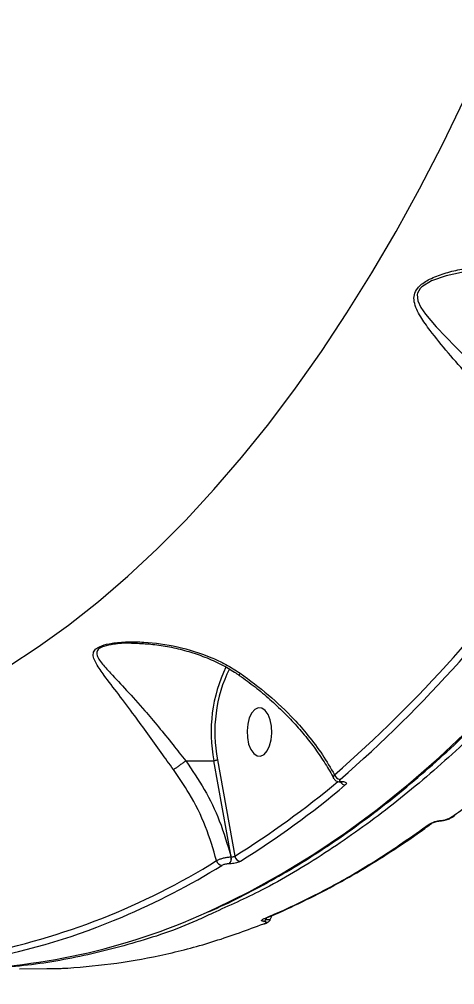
# Model space of a CAD drawing. Header units: millimetres. Extents: x -8327 to 9087, y -6583 to 5996.
# Drawn here: x 5756.7 to 5837.7, y -194.9 to -15.4 of the extents above; entities that cross this region are included whole.
import ezdxf

# ---------------------------------------------------------------- set-up
doc = ezdxf.new("R2010")
doc.units = ezdxf.units.MM
for name, color, linetype in [('DIKOM_ОБЪЕКТ', 7, 'Continuous'), ('DIKOM_РАЗМЕР_ЗОНА', 7, 'Continuous'), ('DIKOM_РАЗМЕР_ОБЪЕКТА', 7, 'Continuous')]:
    doc.layers.add(name, color=color, linetype=linetype)
doc.styles.add('style1', font='arial.ttf', dxfattribs={"width": 0.8})
doc.dimstyles.new('1-50', dxfattribs={"dimtxt": 300, "dimasz": 200, "dimexe": 100, "dimexo": 0, "dimgap": 100, "dimtad": 1, "dimtxsty": 'style1', "dimcen": 200, "dimclrd": 7, "dimclre": 7, "dimclrt": 7, "dimadec": 1, "dimazin": 2, "dimtfac": 1, "dimtmove": 0, "dimatfit": 2, "dimfxl": 0, "dimlwd": 25, "dimlwe": 18, "dimarcsym": 0})

# ---------------------------------------------------------------- blocks, each defined once
blk = doc.blocks.new('*D9')
at = {"layer": 'Defpoints', "color": 0, "transparency": 16777216}
for p in [(7087.37, 843.9), (-4957.59, 227.93), (7087.37, -4838.64)]:
    blk.add_point(p, dxfattribs=at)
at = {"layer": 'DIKOM_РАЗМЕР_ОБЪЕКТА', "color": 7, "lineweight": 18, "transparency": 16777216}
for p, q in [((7087.37, 843.9), (7087.37, -4938.64)), ((-4957.59, 227.93), (-4957.59, -4938.64))]:
    blk.add_line(p, q, dxfattribs=at)
at = {"layer": 'DIKOM_РАЗМЕР_ОБЪЕКТА', "color": 7, "lineweight": 25, "transparency": 16777216}
blk.add_line((-4757.59, -4838.64), (6887.37, -4838.64), dxfattribs=at)
at = {"layer": 'DIKOM_РАЗМЕР_ОБЪЕКТА', "color": 7, "transparency": 16777216}
for points in [[(-4757.59, -4805.31), (-4757.59, -4871.97), (-4957.59, -4838.64)], [(6887.37, -4805.31), (6887.37, -4871.97), (7087.37, -4838.64)]]:
    blk.add_solid(points, dxfattribs=at)
at = {"layer": 'DIKOM_РАЗМЕР_ОБЪЕКТА', "color": 7, "transparency": 16777216, "insert": (4098.94, -4585.47), "char_height": 300, "attachment_point": 5, "style": 'style1'}
blk.add_mtext('12040', dxfattribs=at)
blk = doc.blocks.new('*D12')
at = {"layer": 'Defpoints', "color": 0, "transparency": 16777216}
for p in [(-6501.58, 227.93), (9087.37, 227.93), (9087.37, -6483.3)]:
    blk.add_point(p, dxfattribs=at)
at = {"layer": 'DIKOM_РАЗМЕР_ЗОНА', "color": 7, "lineweight": 18, "transparency": 16777216}
for p, q in [((-6501.58, 227.93), (-6501.58, -6583.3)), ((9087.37, 227.93), (9087.37, -6583.3))]:
    blk.add_line(p, q, dxfattribs=at)
at = {"layer": 'DIKOM_РАЗМЕР_ЗОНА', "color": 7, "lineweight": 25, "transparency": 16777216}
blk.add_line((-6301.58, -6483.3), (8887.37, -6483.3), dxfattribs=at)
at = {"layer": 'DIKOM_РАЗМЕР_ЗОНА', "color": 7, "transparency": 16777216}
for points in [[(-6301.58, -6449.97), (-6301.58, -6516.64), (-6501.58, -6483.3)], [(8887.37, -6449.97), (8887.37, -6516.64), (9087.37, -6483.3)]]:
    blk.add_solid(points, dxfattribs=at)
at = {"layer": 'DIKOM_РАЗМЕР_ЗОНА', "color": 7, "transparency": 16777216, "insert": (2981.2, -6230.13), "char_height": 300, "attachment_point": 5, "style": 'style1'}
blk.add_mtext('15500', dxfattribs=at)

msp = doc.modelspace()

# ---------------------------------------------------------------- linework, layer by layer
at = {"layer": 'DIKOM_ОБЪЕКТ', "color": 7, "linetype": 'Continuous', "lineweight": 15}
for p, q in [((5787.641, -153.301), (5792.882, -153.301)), ((5796.108, -171.183), (5792.882, -153.301)), ((5793.554, -153.137), (5796.787, -171.057)), ((5816.506, -157.265), (5816.574, -157.265)), ((5816.712, -157.182), (5816.78, -157.182)), ((5836.89, -163.877), (5837.179, -163.692)), ((5796.061, -171.183), (5796.108, -171.183)), ((5795.778, -172.467), (5795.73, -172.467)), ((5802.497, -182.573), (5802.955, -182.39)), ((5802.687, -182.497), (5802.542, -182.825)), ((5803.341, -182.802), (5803.693, -182.089)), ((5756.705, -191.98), (5761.784, -191.954))]:
    msp.add_line(p, q, dxfattribs=at)
at = {"layer": 'DIKOM_ОБЪЕКТ', "color": 7, "linetype": 'Continuous', "lineweight": 15, "flags": 128}
for points in [[(5754.535, -135.854), (5760.221, -132.129), (5765.846, -128.07), (5771.405, -123.68), (5776.892, -118.963), (5782.302, -113.923), (5787.631, -108.564), (5792.873, -102.893), (5798.024, -96.914), (5803.079, -90.633), (5808.031, -84.055), (5812.879, -77.188), (5817.617, -70.036), (5822.24, -62.607), (5826.744, -54.908), (5831.125, -46.946), (5835.379, -38.727), (5839.502, -30.261), (5843.49, -21.555), (5847.34, -12.617)], [(5845.271, -61.993), (5838.926, -62.52), (5836.101, -63.123), (5833.367, -64.068), (5831.53, -65.214), (5831.239, -65.518), (5830.761, -66.375), (5830.7, -66.639), (5830.792, -67.771), (5831.368, -69.036), (5832.224, -70.281), (5834.208, -72.6), (5837.809, -76.322), (5841.896, -80.36), (5845.509, -83.842), (5845.51, -83.843), (5845.51, -83.843)], [(5799.342, -150.199), (5799.75, -151.205), (5800.287, -151.948), (5800.91, -152.367), (5801.569, -152.428), (5802.211, -152.126), (5802.782, -151.486), (5803.237, -150.559), (5803.539, -149.42), (5803.664, -148.163), (5803.602, -146.888), (5803.357, -145.699), (5802.948, -144.692), (5802.411, -143.949), (5801.788, -143.53), (5801.129, -143.469), (5800.488, -143.771), (5799.917, -144.411), (5799.461, -145.338), (5799.159, -146.477), (5799.034, -147.734), (5799.097, -149.009), (5799.342, -150.199)], [(5791.505, -181.517), (5793.342, -180.686), (5799.428, -177.695), (5805.467, -174.363), (5811.453, -170.692), (5817.382, -166.685), (5823.249, -162.346), (5829.048, -157.678), (5834.775, -152.685), (5840.425, -147.372)], [(5834.981, -164.434), (5834.882, -164.496), (5834.862, -164.499)], [(5837.595, -163.564), (5837.605, -163.557), (5837.655, -163.514)], [(5802.219, -182.657), (5802.385, -182.639), (5802.505, -182.6)], [(5802.136, -183.625), (5802.293, -183.609), (5802.4, -183.577)]]:
    msp.add_lwpolyline(points, dxfattribs=at)
at = {"layer": 'DIKOM_ОБЪЕКТ', "color": 7, "linetype": 'Continuous', "lineweight": 15}
for centre, radius, start, end in [((5654.811, 28.814), 244.718, 310.98414, 325.54534), ((5655.498, 28.377), 245.265, 310.98449, 325.54531), ((5820.077, -147.947), 27.717, 154.22385, 191.13727), ((5819.873, -147.947), 26.826, 154.01307, 191.15572), ((5816.434, -155.606), 1.167, 195.69273, 266.21715), ((5705.299, -24.858), 172.466, 302.0373, 309.88712), ((5705.96, -25.265), 173.115, 302.04066, 310.03622), ((5817.379, -156.688), 1.122, 210.47284, 266.98072), ((5816.497, -156.947), 0.318, 273.2816, 312.47726), ((5816.568, -156.952), 0.313, 270.19393, 312.71367), ((5832.937, -164.438), 0.683, 268.62364, 307.00712), ((5836.952, -163.36), 0.52, 263.14971, 296.88197), ((5837.197, -163.013), 0.68, 268.42257, 305.77491), ((5724.325, -61.078), 130.561, 280.91843, 301.93035), ((5794.456, -171.672), 1.099, 191.13194, 265.78697), ((5794.766, -171.534), 1.341, 315.94926, 15.18408), ((5794.812, -171.534), 1.342, 315.97481, 15.15853), ((5797.886, -170.903), 1.11, 188.01847, 265.62005), ((5719.737, -50.994), 142.829, 293.10827, 301.50492), ((5742.661, -73.792), 118.282, 270.31733, 294.38993), ((5727.4, -69.313), 122.972, 280.56866, 293.17431), ((5801.922, -182.528), 0.688, 291.86618, 334.44203)]:
    msp.add_arc(centre, radius, start, end, dxfattribs=at)
for points, knots in [([(5791.793, -181.425), (5792.352, -181.186), (5794.848, -180.122), (5799.246, -177.921), (5804.978, -174.816), (5810.662, -171.385), (5816.296, -167.659), (5821.874, -163.633), (5827.393, -159.312), (5832.849, -154.7), (5838.237, -149.799), (5843.553, -144.614), (5848.793, -139.147), (5853.954, -133.405), (5859.03, -127.39), (5864.019, -121.108), (5868.917, -114.564), (5873.719, -107.761), (5878.424, -100.707), (5883.025, -93.405), (5887.522, -85.861), (5891.909, -78.082), (5896.184, -70.073), (5900.344, -61.839), (5904.386, -53.388), (5908.306, -44.726), (5912.101, -35.859), (5915.769, -26.794), (5919.309, -17.537), (5922.715, -8.096), (5925.986, 1.522), (5929.12, 11.31), (5932.114, 21.261), (5934.966, 31.368), (5937.674, 41.621), (5940.235, 52.015), (5942.649, 62.541), (5944.913, 73.191), (5947.025, 83.957), (5948.984, 94.832), (5950.788, 105.806), (5952.438, 116.872), (5953.929, 128.022), (5955.263, 139.246), (5956.437, 150.537), (5957.451, 161.886), (5958.305, 173.285), (5958.996, 184.725), (5959.526, 196.197), (5959.892, 207.693), (5960.081, 217.94), (5960.107, 224.353), (5960.117, 226.927)], [0, 0, 0, 0, 0.0058768, 0.0262675, 0.0466642, 0.0670671, 0.087475, 0.1078876, 0.1283047, 0.1487257, 0.16915, 0.1895772, 0.2100063, 0.2304374, 0.2508696, 0.2713028, 0.2917369, 0.3121714, 0.3326061, 0.3530404, 0.373475, 0.3939091, 0.4143426, 0.434776, 0.4552089, 0.4756412, 0.4960728, 0.5165038, 0.5369346, 0.5573646, 0.577794, 0.5982233, 0.6186517, 0.6390797, 0.6595072, 0.6799343, 0.7003611, 0.7207874, 0.7412133, 0.7616388, 0.7820641, 0.8024892, 0.8229139, 0.8433384, 0.8637627, 0.8841868, 0.9046108, 0.9250346, 0.9454584, 0.9658821, 0.9863058, 1, 1, 1, 1]), ([(5843.691, -85.561), (5842.522, -84.296), (5839.977, -81.54), (5836.391, -77.408), (5833.408, -73.782), (5831.527, -71.139), (5830.558, -69.37), (5830.086, -68.023), (5830.048, -66.674), (5830.53, -65.688), (5831.46, -64.669), (5833.067, -63.637), (5835.686, -62.649), (5839.642, -61.668), (5844.887, -61.102), (5850.606, -61.414), (5855.588, -62.551), (5859.903, -64.227), (5862.418, -66.122), (5863.726, -67.107)], [0, 0, 0, 0, 0.07901703, 0.17217952, 0.2680569, 0.32872619, 0.36105606, 0.39389742, 0.42232979, 0.45131821, 0.45993928, 0.49898846, 0.54460031, 0.59143526, 0.68761956, 0.78657576, 0.85467217, 0.92444034, 1, 1, 1, 1]), ([(5785.362, -154.952), (5784.596, -153.894), (5782.952, -151.623), (5780.537, -148.233), (5777.858, -144.547), (5775.08, -140.854), (5772.658, -137.727), (5771.168, -135.628), (5770.51, -134.288), (5770.354, -133.371), (5770.662, -132.763), (5771.203, -132.291), (5772.096, -131.829), (5774.113, -131.374), (5776.809, -131.161), (5780.9, -131.234), (5786.176, -131.964), (5791.273, -133.551), (5795.136, -135.354), (5796.888, -136.476), (5797.768, -137.039)], [0, 0, 0, 0, 0.0590578, 0.1267745, 0.1965306, 0.2899959, 0.3861943, 0.4527705, 0.4864316, 0.5209055, 0.5489116, 0.5542508, 0.5800437, 0.6152118, 0.6617339, 0.7094943, 0.8061386, 0.9056047, 0.9525506, 1, 1, 1, 1]), ([(5777.527, -131.462), (5777.402, -131.458), (5776.282, -131.422), (5774.494, -131.571), (5772.499, -131.949), (5771.656, -132.367), (5771.188, -132.79), (5770.981, -133.342), (5771.282, -134.168), (5772.137, -135.387), (5773.887, -137.293), (5776.622, -140.161), (5779.661, -143.537), (5782.567, -146.997), (5785.144, -150.122), (5786.803, -152.346), (5787.635, -153.302), (5787.635, -153.303)], [0, 0, 0, 0, 0.0088851, 0.0797152, 0.1297484, 0.1653025, 0.1726482, 0.2117054, 0.2605793, 0.3113974, 0.4118239, 0.5550127, 0.701586, 0.8051258, 0.9110667, 0.999949, 1, 1, 1, 1]), ([(5777.527, -131.459), (5778.039, -131.461), (5779.481, -131.467), (5781.984, -131.688), (5785.058, -132.182), (5788.185, -132.958), (5791.29, -134.012), (5794.117, -135.302), (5796.247, -136.473), (5797.306, -137.246), (5797.6, -137.461)], [0, 0, 0, 0, 0.0739683, 0.2082633, 0.3566752, 0.5135046, 0.6609198, 0.8171156, 0.9492151, 1, 1, 1, 1]), ([(5852.742, -136.302), (5850.685, -138.543), (5845.145, -144.581), (5835.856, -153.476), (5824.84, -162.681), (5813.459, -170.709), (5802.729, -177.133), (5795.688, -180.28), (5792.653, -181.636)], [0, 0, 0, 0, 0.1093254, 0.2945295, 0.4798755, 0.6650804, 0.8556629, 1, 1, 1, 1]), ([(5797.607, -137.453), (5798.108, -137.799), (5799.603, -138.83), (5801.948, -140.711), (5804.629, -143.07), (5807.134, -145.56), (5809.442, -148.145), (5811.543, -150.804), (5813.387, -153.517), (5814.584, -155.454), (5815.089, -156.48), (5815.142, -156.589)], [0, 0, 0, 0, 0.065405, 0.1949521, 0.3255409, 0.4569755, 0.5888098, 0.7203563, 0.8523248, 0.9844265, 1, 1, 1, 1]), ([(5797.629, -137.422), (5797.623, -137.401), (5797.612, -137.364), (5797.686, -137.196), (5797.747, -137.079), (5797.768, -137.039)], [0, 0, 0, 0, 0.45978992, 0.81398399, 1, 1, 1, 1]), ([(5797.768, -137.039), (5799.548, -138.346), (5803.151, -140.994), (5807.272, -144.971), (5810.562, -148.734), (5813.152, -152.191), (5814.588, -154.673), (5815.31, -155.922)], [0, 0, 0, 0, 0.239878, 0.4858765, 0.6394228, 0.8185519, 1, 1, 1, 1]), ([(5837.179, -163.692), (5838.239, -162.939), (5840.279, -161.491), (5843.998, -159.288), (5848.024, -157.149), (5852.466, -155.044), (5857.268, -153.013), (5862.366, -151.096), (5867.692, -149.332), (5873.188, -147.776), (5878.784, -146.428), (5882.533, -145.755), (5884.405, -145.419)], [0, 0, 0, 0, 0.1070843, 0.2059735, 0.305183, 0.4040789, 0.5033364, 0.6029176, 0.7021787, 0.8013446, 0.9008341, 1, 1, 1, 1]), ([(5785.362, -154.952), (5785.382, -154.939), (5785.458, -154.887), (5785.676, -154.737), (5786.076, -154.456), (5786.615, -154.065), (5787.168, -153.657), (5787.48, -153.421), (5787.635, -153.303)], [0, 0, 0, 0, 0.0381042, 0.1492006, 0.3618771, 0.5745919, 0.7873018, 1, 1, 1, 1]), ([(5787.635, -153.303), (5787.636, -153.302), (5787.638, -153.301), (5787.64, -153.301), (5787.641, -153.301)], [0, 0, 0, 0, 0.6099353, 1, 1, 1, 1]), ([(5787.641, -153.301), (5788.833, -155.054), (5791.244, -158.6), (5794.154, -164.639), (5795.404, -168.928), (5796.061, -171.183)], [0, 0, 0, 0, 0.3165639, 0.640664, 1, 1, 1, 1]), ([(5793.554, -153.137), (5793.544, -153.143), (5793.525, -153.155), (5793.468, -153.186), (5793.364, -153.226), (5793.205, -153.268), (5793.035, -153.296), (5792.933, -153.299), (5792.882, -153.301)], [0, 0, 0, 0, 0.0700805, 0.1410631, 0.3560911, 0.5703483, 0.7849648, 1, 1, 1, 1]), ([(5793.377, -171.885), (5792.755, -169.77), (5791.493, -165.483), (5788.677, -159.774), (5786.363, -156.408), (5785.362, -154.952)], [0, 0, 0, 0, 0.3558571, 0.7214874, 1, 1, 1, 1]), ([(5815.153, -156.584), (5815.124, -156.488), (5815.063, -156.293), (5815.227, -156.047), (5815.31, -155.922)], [0, 0, 0, 0, 0.4934301, 1, 1, 1, 1]), ([(5815.166, -156.577), (5815.208, -156.658), (5815.305, -156.848), (5815.575, -157.053), (5815.927, -157.205), (5816.237, -157.27), (5816.455, -157.256), (5816.515, -157.252)], [0, 0, 0, 0, 0.1631013, 0.37992647, 0.60928063, 0.8917947, 1, 1, 1, 1]), ([(5816.357, -156.771), (5816.309, -156.819), (5816.215, -156.916), (5816.221, -157.043), (5816.339, -157.135), (5816.523, -157.177), (5816.663, -157.181), (5816.712, -157.182)], [0, 0, 0, 0, 0.22886479, 0.45784554, 0.67843973, 0.8883904, 1, 1, 1, 1]), ([(5816.57, -157.267), (5816.599, -157.267), (5816.678, -157.266), (5816.743, -157.277), (5816.747, -157.278), (5816.749, -157.278)], [0, 0, 0, 0, 0.2664784, 0.7085528, 1, 1, 1, 1]), ([(5816.78, -157.182), (5816.852, -157.184), (5817.066, -157.189), (5817.347, -157.255), (5817.527, -157.396), (5817.536, -157.59), (5817.392, -157.736), (5817.32, -157.808)], [0, 0, 0, 0, 0.108312, 0.3204668, 0.5430657, 0.7715474, 1, 1, 1, 1]), ([(5802.219, -182.657), (5802.555, -182.516), (5804.233, -181.809), (5808.584, -179.861), (5815.234, -176.488), (5823.822, -171.5), (5829.664, -167.404), (5832.92, -165.121)], [0, 0, 0, 0, 0.0321592, 0.1607939, 0.418283, 0.6757772, 1, 1, 1, 1]), ([(5802.955, -182.39), (5803.168, -182.305), (5805.33, -181.444), (5809.407, -179.517), (5815.169, -176.588), (5820.869, -173.335), (5826.509, -169.767), (5830.619, -167.002), (5832.831, -165.336), (5833.2, -165.059)], [0, 0, 0, 0, 0.0205628, 0.2096775, 0.398406, 0.5865259, 0.7742348, 0.962403, 1, 1, 1, 1]), ([(5832.92, -165.121), (5832.956, -165.095), (5833.128, -164.976), (5833.507, -164.782), (5834.054, -164.594), (5834.553, -164.476), (5834.838, -164.448), (5834.981, -164.434)], [0, 0, 0, 0, 0.0843877, 0.4027233, 0.6518889, 0.8255029, 1, 1, 1, 1]), ([(5833.344, -164.988), (5833.368, -164.971), (5833.437, -164.921), (5833.686, -164.79), (5834.041, -164.659), (5834.331, -164.576), (5834.462, -164.554), (5834.473, -164.552)], [0, 0, 0, 0, 0.1597957, 0.4496358, 0.7584771, 0.9798531, 1, 1, 1, 1]), ([(5834.473, -164.552), (5834.551, -164.537), (5834.687, -164.511), (5834.808, -164.503), (5834.86, -164.5)], [0, 0, 0, 0, 0.5730181, 1, 1, 1, 1]), ([(5834.861, -164.498), (5834.864, -164.498), (5835.098, -164.497), (5835.44, -164.445), (5835.744, -164.359), (5835.817, -164.339)], [0, 0, 0, 0, 0.0077662, 0.7628108, 1, 1, 1, 1]), ([(5834.981, -164.434), (5835.13, -164.42), (5835.427, -164.391), (5835.952, -164.267), (5836.465, -164.093), (5836.755, -163.945), (5836.89, -163.877)], [0, 0, 0, 0, 0.2097518, 0.4182668, 0.7299865, 1, 1, 1, 1]), ([(5835.817, -164.339), (5835.976, -164.298), (5836.404, -164.188), (5836.876, -164.011), (5837.114, -163.848), (5837.174, -163.807)], [0, 0, 0, 0, 0.3078247, 0.8267955, 1, 1, 1, 1]), ([(5837.09, -163.876), (5837.19, -163.824), (5837.374, -163.729), (5837.517, -163.605), (5837.582, -163.549)], [0, 0, 0, 0, 0.5424867, 1, 1, 1, 1]), ([(5793.377, -171.885), (5793.506, -171.813), (5793.762, -171.669), (5794.348, -171.468), (5795.001, -171.307), (5795.599, -171.211), (5795.929, -171.191), (5796.061, -171.183)], [0, 0, 0, 0, 0.2142202, 0.4283507, 0.6427781, 0.8576341, 1, 1, 1, 1]), ([(5797.801, -172.01), (5797.704, -172.061), (5797.51, -172.164), (5797.067, -172.301), (5796.573, -172.404), (5796.123, -172.459), (5795.876, -172.464), (5795.778, -172.467)], [0, 0, 0, 0, 0.2151281, 0.4299233, 0.644805, 0.8592995, 1, 1, 1, 1]), ([(5796.108, -171.183), (5796.141, -171.182), (5796.223, -171.18), (5796.374, -171.166), (5796.54, -171.138), (5796.688, -171.1), (5796.754, -171.072), (5796.787, -171.057)], [0, 0, 0, 0, 0.14037217, 0.35532709, 0.5702195, 0.78495231, 1, 1, 1, 1]), ([(5795.73, -172.467), (5795.664, -172.468), (5795.497, -172.472), (5795.195, -172.508), (5794.866, -172.577), (5794.57, -172.667), (5794.44, -172.735), (5794.375, -172.769)], [0, 0, 0, 0, 0.1424962, 0.3570777, 0.5714889, 0.7858423, 1, 1, 1, 1]), ([(5792.653, -181.636), (5791.681, -182.101), (5786.718, -184.476), (5777.725, -187.413), (5765.717, -190.349), (5754.868, -191.886), (5747.995, -191.925), (5745.12, -191.941)], [0, 0, 0, 0, 0.0626392, 0.3199125, 0.569925, 0.8201264, 1, 1, 1, 1]), ([(5802.178, -183.167), (5802.136, -183.164), (5802.004, -183.156), (5801.822, -183.12), (5801.708, -183.04), (5801.754, -182.885), (5802.035, -182.748), (5802.219, -182.657)], [0, 0, 0, 0, 0.055512, 0.1784556, 0.3495824, 0.5729323, 1, 1, 1, 1]), ([(5802.339, -182.679), (5802.338, -182.68), (5802.328, -182.687), (5802.377, -182.654), (5802.473, -182.617), (5802.517, -182.599)], [0, 0, 0, 0, 0.0890605, 0.5757053, 1, 1, 1, 1]), ([(5802.399, -183.573), (5802.457, -183.551), (5802.667, -183.472), (5802.925, -183.323), (5803.227, -183.095), (5803.329, -182.885), (5803.365, -182.812)], [0, 0, 0, 0, 0.1589083, 0.5703991, 0.85126905, 1, 1, 1, 1]), ([(5802.487, -182.611), (5802.479, -182.65), (5802.464, -182.721), (5802.484, -182.798), (5802.53, -182.82), (5802.542, -182.825)], [0, 0, 0, 0, 0.47391671, 0.86230464, 1, 1, 1, 1]), ([(5802.542, -182.825), (5802.606, -182.827), (5802.814, -182.832), (5803.117, -182.834), (5803.347, -182.829), (5803.354, -182.816), (5803.357, -182.811)], [0, 0, 0, 0, 0.1226551, 0.3977407, 0.7470839, 1, 1, 1, 1]), ([(5765.7, -191.866), (5768.747, -191.61), (5774.84, -191.097), (5783.97, -189.363), (5793.083, -186.979), (5799.119, -184.743), (5802.136, -183.625)], [0, 0, 0, 0, 0.2490996, 0.4981982, 0.7491003, 1, 1, 1, 1]), ([(5802.136, -183.625), (5802.313, -183.543), (5802.576, -183.422), (5802.617, -183.281), (5802.513, -183.209), (5802.34, -183.176), (5802.216, -183.169), (5802.178, -183.167)], [0, 0, 0, 0, 0.4385516, 0.6486857, 0.8192402, 0.9452372, 1, 1, 1, 1]), ([(5761.784, -191.954), (5761.822, -191.953), (5761.957, -191.947), (5762.271, -191.937), (5762.739, -191.926), (5763.241, -191.917), (5763.555, -191.915), (5763.712, -191.914)], [0, 0, 0, 0, 0.0918741, 0.3355106, 0.5630775, 0.7814209, 1, 1, 1, 1]), ([(5763.712, -191.914), (5763.873, -191.913), (5764.194, -191.911), (5764.709, -191.902), (5765.194, -191.889), (5765.52, -191.877), (5765.662, -191.869), (5765.7, -191.866)], [0, 0, 0, 0, 0.2167945, 0.4335265, 0.6618861, 0.908089, 1, 1, 1, 1])]:
    msp.add_open_spline(points, degree=3, knots=knots, dxfattribs=at)

# ---------------------------------------------------------------- dimensions: what is measured, and where the dimension line sits
at = {"layer": 'DIKOM_РАЗМЕР_ЗОНА'}
dim = msp.add_linear_dim(base=(9087.366, -6483.303), p1=(-6501.585, 227.929), p2=(9087.366, 227.928), text='15500', dimstyle='1-50', dxfattribs=at)
dim.commit()
dim.dimension.update_dxf_attribs({"geometry": '*D12', "text_midpoint": (2981.198, -6483.303), "dimtype": 160})
at = {"layer": 'DIKOM_РАЗМЕР_ОБЪЕКТА'}
dim = msp.add_linear_dim(base=(7087.366, -4838.641), p1=(-4957.594, 227.929), p2=(7087.366, 843.902), text='12040', dimstyle='1-50', dxfattribs=at)
dim.commit()
dim.dimension.update_dxf_attribs({"geometry": '*D9', "text_midpoint": (4098.945, -4838.641), "dimtype": 160})

doc.saveas('drawing.dxf')
